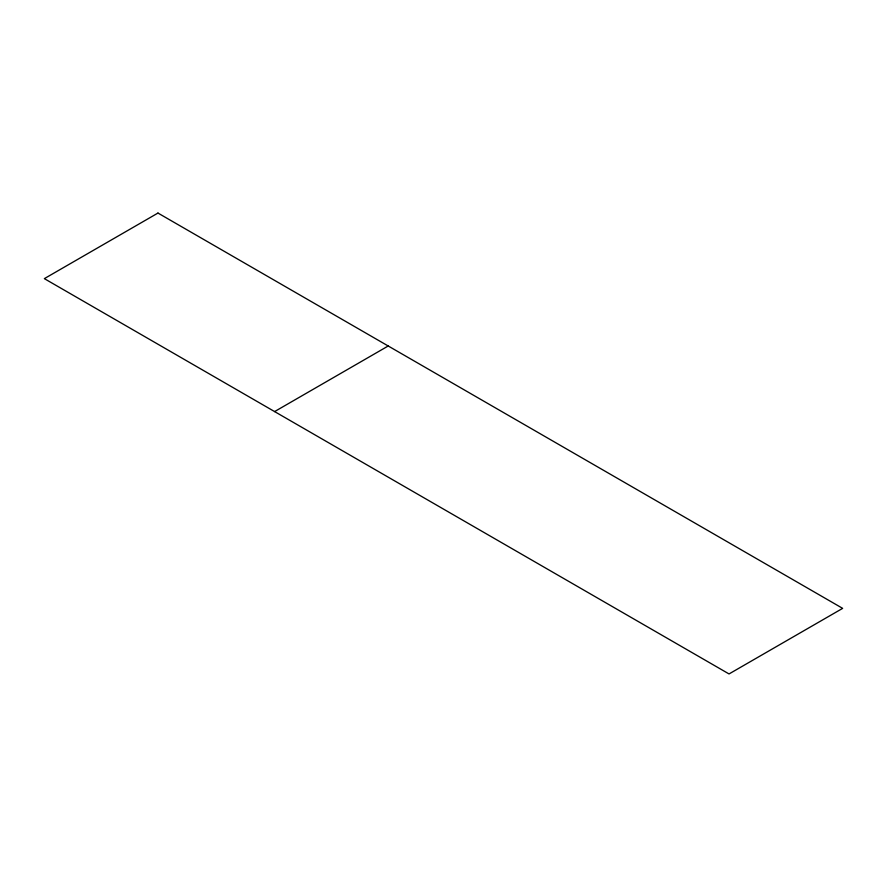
<?xml version="1.0" encoding="UTF-8"?>
<svg xmlns="http://www.w3.org/2000/svg" width="887" height="887" viewBox="0 0 887 887"><rect width="100%" height="100%" fill="white"/><g stroke="black" fill="none" stroke-linecap="round" stroke-linejoin="round"><path stroke-width="1.33" d="M274.604 411.579L388.207 345.985M157.964 213.057L44.35 278.64L729.036 673.943L842.65 608.36L157.964 213.057"/></g></svg>
